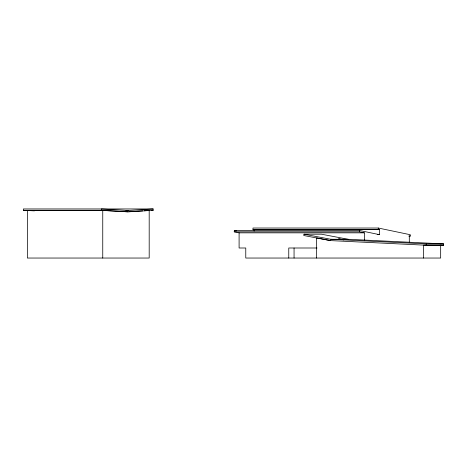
<?xml version="1.0" encoding="UTF-8"?>
<svg xmlns="http://www.w3.org/2000/svg" width="467" height="467" viewBox="0 0 467 467"><rect width="100%" height="100%" fill="white"/><g stroke="black" fill="none" stroke-linecap="round" stroke-linejoin="round"><path stroke-width="0.7" d="M34.453 210.862L23.35 210.296L23.385 208.959L153.129 208.959L153.164 210.296L128.162 211.849L102.752 210.454L27.355 210.454L27.355 258.041L149.189 258.041L149.189 210.465L144.151 210.775M128.162 211.849L101.304 210.296L101.339 208.959L128.162 210.506L153.129 208.959M426.184 245.239L426.248 243.902L443.65 243.902L443.586 245.239L426.184 245.239L330.56 240.604L303.76 235.52L304.005 234.2L321.407 234.2L348.125 239.273L443.65 243.902M364.394 240.768L364.394 232.846L239.098 232.846L234.236 231.83L234.329 230.505L359.619 230.505L379.414 234.644L379.414 229.612L378.206 229.355L252.916 229.355L253.009 228.03L378.299 228.03L410.335 234.738L410.242 236.063L408.783 236.063M364.394 232.846L359.526 231.83L359.619 230.505M378.206 229.355L378.299 228.03M129.044 211.714L142.715 210.868M23.35 210.296L101.304 210.296M151.711 210.296L153.164 210.296M125.973 210.506L128.162 210.506M252.916 229.355L379.414 229.612M234.236 231.83L359.526 231.83M377.231 234.644L379.414 234.644M304.005 234.2L330.718 239.273L348.125 239.273M330.56 240.604L316.614 237.925L316.614 258.041M317.04 248L288.764 248L288.764 258.041M330.718 239.273L426.248 243.902M440.825 245.105L443.586 245.239M338.797 238.865L343.735 239.804M338.633 238.865L343.572 239.804M410.242 236.063L409.302 235.87L409.302 242.309M234.329 230.505L236.448 230.949M423.587 258.041L423.587 245.105L440.667 245.105L440.667 258.041L245.77 258.041L245.77 248L239.098 248L239.098 232.846M294.058 248L294.058 258.041M254.124 229.612L254.124 231.048M102.752 210.454L102.752 258.041"/></g></svg>
